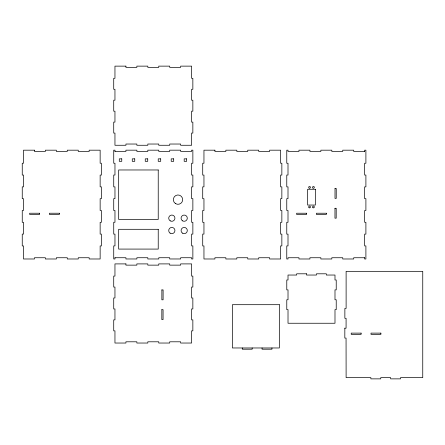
<?xml version="1.0" encoding="UTF-8"?>
<svg xmlns="http://www.w3.org/2000/svg" width="445" height="445" viewBox="0 0 445 445"><rect width="100%" height="100%" fill="white"/><g stroke="black" fill="none" stroke-linecap="round" stroke-linejoin="round"><path stroke-width="0.67" d="M114.966 151.406L125.918 151.406L125.918 150.171L136.888 150.171L136.888 151.406L147.812 151.406L147.812 150.171L158.782 150.171L158.782 151.406L169.706 151.406L169.706 150.171L180.681 150.171L180.681 151.406L191.628 151.406L191.606 150.171L192.863 150.171L192.863 163.243L191.628 163.243L191.628 175.03L192.863 175.03L192.863 186.867L191.628 186.867L191.628 198.654L192.863 198.654L192.863 210.491L191.628 210.491L191.628 222.278L192.863 222.278L192.863 234.109L191.628 234.109L191.628 245.901L192.863 245.901L192.863 258.968L191.606 258.968L191.606 257.733L180.681 257.733L180.681 258.968L169.706 258.968L169.706 257.733L158.782 257.733L158.782 258.968L147.812 258.968L147.812 257.733L136.888 257.733L136.888 258.968L125.918 258.968L125.918 257.733L114.966 257.733M364.666 151.422L353.719 151.422L353.719 150.182L342.745 150.182L342.745 151.422L331.82 151.422L331.82 150.182L320.851 150.182L320.851 151.422L309.926 151.422L309.926 150.182L298.957 150.182L298.957 151.422L288.004 151.422L288.032 150.182L286.769 150.182L286.769 163.254L288.004 163.254L288.004 175.041L286.769 175.041L286.769 186.878L288.004 186.878L288.004 198.665L286.769 198.665L286.769 210.502L288.004 210.502L288.004 222.289L286.769 222.289L286.769 234.126L288.004 234.126L288.004 245.913L286.769 245.913L286.769 258.984L288.032 258.984L288.032 257.744L298.957 257.744L298.957 258.984L309.926 258.984L309.926 257.744L320.851 257.744L320.851 258.984L331.82 258.984L331.82 257.744L342.745 257.744L342.745 258.984L353.719 258.984L353.719 257.744L364.666 257.744M364.644 151.422L364.644 150.182L365.901 150.182L365.901 163.254L364.666 163.254L364.666 175.041L365.901 175.041L365.901 186.878L364.666 186.878L364.666 198.665L365.901 198.665L365.901 210.502L364.666 210.502L364.666 222.289L365.901 222.289L365.901 234.126L364.666 234.126L364.666 245.913L365.901 245.913L365.901 258.984L364.644 258.984L364.644 257.744M271.951 347.968L271.951 349.203L262.06 349.203L262.06 347.968M252.17 347.968L252.17 349.203L242.286 349.203L242.286 347.968M114.994 151.406L114.994 150.171L113.731 150.171L113.731 163.243L114.966 163.243L114.966 175.03L113.731 175.03L113.731 186.867L114.966 186.867L114.966 198.654L113.731 198.654L113.731 210.491L114.966 210.491L114.966 222.278L113.731 222.278L113.731 234.109L114.966 234.109L114.966 245.901L113.731 245.901L113.731 258.968L114.994 258.968L114.994 257.733M161.846 309.692L161.824 319.582L163.065 319.582L163.081 309.698L161.846 309.692M161.88 289.918L161.863 299.802L163.098 299.808L163.12 289.918L161.88 289.918M334.979 208.288L334.963 218.178L336.197 218.178L336.22 208.293L334.979 208.288M335.018 188.513L335.002 198.398L336.236 198.403L336.253 188.513L335.018 188.513M344.842 328.188L344.819 338.078L346.06 338.078L346.115 377.633L370.863 377.633L370.863 378.867L380.748 378.867L380.748 377.633L390.638 377.633L390.638 378.867L400.528 378.867L400.528 377.633L422.75 377.633L422.75 271.333L346.115 271.333L346.115 308.413L344.875 308.413L344.858 318.297L346.093 318.303L346.077 328.188L344.842 328.188M125.929 66.133L114.955 66.133L114.955 78.314L113.72 78.314L113.72 89.289L114.955 89.289L114.955 100.208L113.72 100.208L113.72 111.183L114.955 111.183L114.955 122.108L113.72 122.108L113.72 133.077L114.955 133.077L114.955 145.265L125.929 145.265L125.929 144.03L136.854 144.03L136.854 145.265L147.823 145.265L147.823 144.03L158.748 144.03L158.748 145.265L169.717 145.265L169.717 144.03L180.642 144.03L180.642 145.265L191.617 145.265L191.617 133.077L192.852 133.077L192.852 122.108L191.617 122.108L191.617 111.183L192.852 111.183L192.852 100.208L191.617 100.208L191.617 89.289L192.852 89.289L192.852 78.314L191.617 78.314L191.617 66.133L180.642 66.133L180.642 67.367L169.717 67.367L169.717 66.133L158.748 66.133L158.748 67.367L147.823 67.367L147.823 66.133L136.854 66.133L136.854 67.367L125.929 67.367L125.929 66.133M34.46 150.182L23.485 150.182L23.485 163.232L22.25 163.232L22.25 175.069L23.485 175.069L23.485 186.856L22.25 186.856L22.25 198.687L23.485 198.687L23.485 210.479L22.25 210.479L22.25 222.311L23.485 222.311L23.485 234.098L22.25 234.098L22.25 245.935L23.485 245.935L23.485 258.984L34.46 258.984L34.46 257.744L45.384 257.744L45.384 258.984L56.354 258.984L56.354 257.744L67.278 257.744L67.278 258.984L78.248 258.984L78.248 257.744L89.172 257.744L89.172 258.984L100.147 258.984L100.147 245.935L101.382 245.935L101.382 234.098L100.147 234.098L100.147 222.311L101.382 222.311L101.382 210.479L100.147 210.479L100.147 198.687L101.382 198.687L101.382 186.856L100.147 186.856L100.147 175.069L101.382 175.069L101.382 163.232L100.147 163.232L100.147 150.182L89.172 150.182L89.172 151.422L78.248 151.422L78.248 150.182L67.278 150.182L67.278 151.422L56.354 151.422L56.354 150.182L45.384 150.182L45.384 151.422L34.46 151.422L34.46 150.182M214.924 150.182L203.955 150.182L203.955 163.232L202.714 163.232L202.714 175.069L203.955 175.069L203.955 186.856L202.714 186.856L202.714 198.687L203.955 198.687L203.955 210.479L202.714 210.479L202.714 222.311L203.955 222.311L203.955 234.098L202.714 234.098L202.714 245.935L203.955 245.935L203.955 258.984L214.924 258.984L214.924 257.744L225.849 257.744L225.849 258.984L236.823 258.984L236.823 257.744L247.743 257.744L247.743 258.984L258.717 258.984L258.717 257.744L269.642 257.744L269.642 258.984L280.611 258.984L280.611 245.935L281.852 245.935L281.852 234.098L280.611 234.098L280.611 222.311L281.852 222.311L281.852 210.479L280.611 210.479L280.611 198.687L281.852 198.687L281.852 186.856L280.611 186.856L280.611 175.069L281.852 175.069L281.852 163.232L280.611 163.232L280.611 150.182L269.642 150.182L269.642 151.422L258.717 151.422L258.717 150.182L247.743 150.182L247.743 151.422L236.823 151.422L236.823 150.182L225.849 150.182L225.849 151.422L214.924 151.422L214.924 150.182M121.763 158.848L119.293 158.848L119.293 161.318L121.763 161.318L121.763 158.848M134.746 158.848L132.271 158.848L132.271 161.318L134.746 161.318L134.746 158.848M147.723 158.848L145.254 158.848L145.254 161.318L147.723 161.318L147.723 158.848M160.701 158.848L158.231 158.848L158.231 161.318L160.701 161.318L160.701 158.848M173.684 158.848L171.208 158.848L171.208 161.318L173.684 161.318L173.684 158.848M186.661 158.848L184.186 158.848L184.186 161.318L186.661 161.318L186.661 158.848M158.231 169.973L118.676 169.973L118.676 219.418L158.231 219.418L158.231 169.973M315.399 189.281L307.606 189.281L307.606 205.05L315.399 205.05L315.399 189.281M39.566 213.233L29.676 213.233L29.676 214.473L39.566 214.473L39.566 213.233M59.346 213.233L49.456 213.233L49.456 214.473L59.346 214.473L59.346 213.233M306.56 213.233L296.67 213.233L296.67 214.473L306.56 214.473L306.56 213.233M326.335 213.233L316.445 213.233L316.445 214.473L326.335 214.473L326.335 213.233M158.231 229.303L118.676 229.303L118.676 249.083L158.231 249.083L158.231 229.303M125.929 263.902L114.955 263.902L114.955 276.089L113.72 276.089L113.72 287.058L114.955 287.058L114.955 297.983L113.72 297.983L113.72 308.952L114.955 308.952L114.955 319.877L113.72 319.877L113.72 330.852L114.955 330.852L114.955 343.034L125.929 343.034L125.929 341.799L136.854 341.799L136.854 343.034L147.823 343.034L147.823 341.799L158.748 341.799L158.748 343.034L169.717 343.034L169.717 341.799L180.642 341.799L180.642 343.034L191.617 343.034L191.617 330.852L192.852 330.852L192.852 319.877L191.617 319.877L191.617 308.952L192.852 308.952L192.852 297.983L191.617 297.983L191.617 287.058L192.852 287.058L192.852 276.089L191.617 276.089L191.617 263.902L180.642 263.902L180.642 265.137L169.717 265.137L169.717 263.902L158.748 263.902L158.748 265.137L147.823 265.137L147.823 263.902L136.854 263.902L136.854 265.137L125.929 265.137L125.929 263.902M306.56 273.803L296.67 273.803L296.67 275.038L288.015 275.038L288.015 279.983L286.78 279.983L286.78 289.873L288.015 289.873L288.015 299.763L286.78 299.763L286.78 309.648L288.015 309.648L288.015 323.248L334.99 323.248L334.99 309.648L336.225 309.648L336.225 299.763L334.99 299.763L334.99 289.873L336.225 289.873L336.225 279.983L334.99 279.983L334.99 275.038L326.335 275.038L326.335 273.803L316.445 273.803L316.445 275.038L306.56 275.038L306.56 273.803M279.332 304.692L232.396 304.692L232.396 347.968L279.332 347.968L279.332 304.692M361.118 333.121L351.227 333.121L351.227 334.356L361.118 334.356L361.118 333.121M380.898 333.121L371.008 333.121L371.008 334.356L380.898 334.356L380.898 333.121M309.119 207.754A0.873 0.873 0 0 0 310.432 206.997A0.873 0.873 0 0 0 309.119 206.235A0.873 0.873 0 0 0 309.119 207.754M313.013 207.754A0.873 0.873 0 0 0 314.326 206.997A0.873 0.873 0 0 0 313.013 206.235A0.873 0.873 0 0 0 313.013 207.754M312.963 188.063A0.873 0.873 0 0 0 314.326 187.401A0.873 0.873 0 0 0 313.069 186.55A0.873 0.873 0 0 0 312.963 188.063M309.119 188.096A0.873 0.873 0 0 0 310.432 187.339A0.873 0.873 0 0 0 309.119 186.577A0.873 0.873 0 0 0 309.119 188.096M175.386 203.51A4.673 4.673 0 0 0 182.667 199.972A4.673 4.673 0 0 0 175.964 195.438A4.673 4.673 0 0 0 175.386 203.51M182.444 233.119A3.115 3.115 0 0 0 187.295 230.76A3.115 3.115 0 0 0 182.828 227.74A3.115 3.115 0 0 0 182.444 233.119M170.079 233.119A3.115 3.115 0 0 0 174.935 230.76A3.115 3.115 0 0 0 170.468 227.74A3.115 3.115 0 0 0 170.079 233.119M182.628 220.876A3.115 3.115 0 0 0 187.301 218.178A3.115 3.115 0 0 0 182.628 215.48A3.115 3.115 0 0 0 182.628 220.876M170.268 220.876A3.115 3.115 0 0 0 174.941 218.178A3.115 3.115 0 0 0 170.268 215.48A3.115 3.115 0 0 0 170.268 220.876"/></g></svg>
